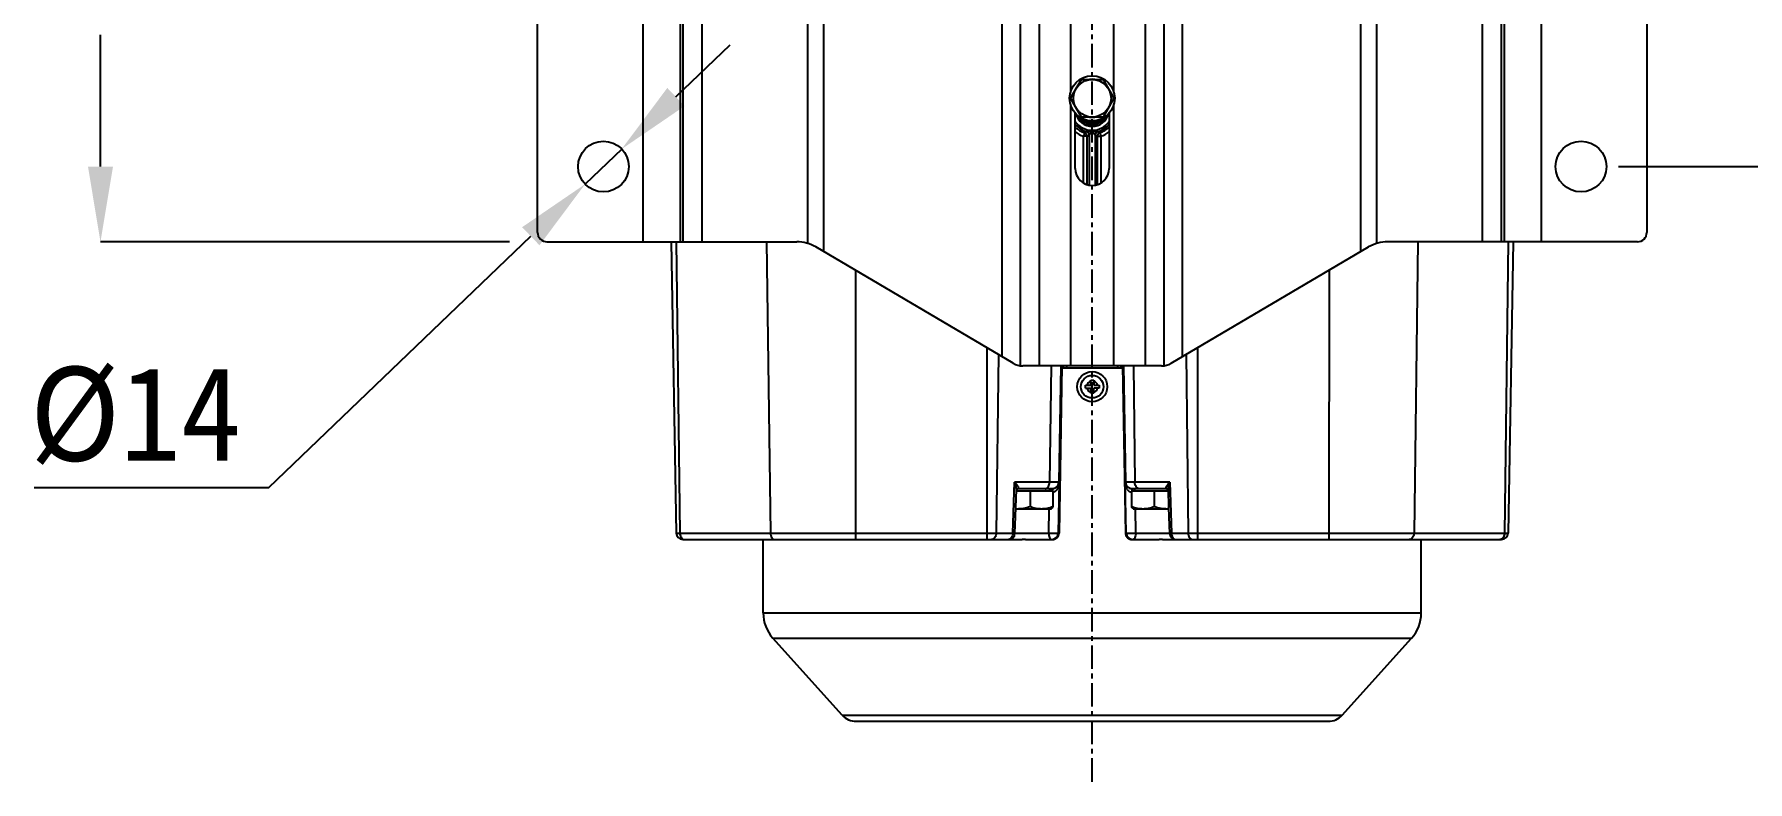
# Model space of a CAD drawing. Header units: millimetres. Extents: x -6 to 705, y -10 to 538.
# Drawn here: x 563.3 to 654.5, y 269 to 308.8 of the extents above; entities that cross this region are included whole.
import ezdxf

# ---------------------------------------------------------------- set-up
doc = ezdxf.new("R2010")
doc.units = ezdxf.units.MM
doc.linetypes.add('CENTER', pattern=[2, 1.25, -0.25, 0.25, -0.25])
doc.linetypes.add('HIDDEN', pattern=[9.525, 6.35, -3.175])
for name, color, linetype in [('02___PRT_ALL_AXES', 7, 'Continuous'), ('3_ALL_AXES', 7, 'Continuous'), ('7_ALL_FEATURES', 7, 'Continuous'), ('DEFAULT_2', 8, 'HIDDEN')]:
    doc.layers.add(name, color=color, linetype=linetype)
for name, color, linetype, lineweight in [('\\M+5B1EA\\M+5D7A2\\M+5B2E3', 7, 'Continuous', 25), ('\\M+5D6D0\\M+5D0C4\\M+5CFDF\\M+5B2E3', 7, 'CENTER', 25), ('\\M+5D7DC\\M+5C4DA\\M+5BFF2\\M+5CFDF', 7, 'Continuous', 50)]:
    doc.layers.add(name, color=color, linetype=linetype, lineweight=lineweight)
doc.styles.get("Standard").update_dxf_attribs({"font": 'GulimChe.ttf'})

msp = doc.modelspace()

# ---------------------------------------------------------------- linework, layer by layer
at = {"color": 0, "linetype": 'Continuous', "lineweight": -3}
for p, q in [((590.1, 298.232), (590.1, 328.232)), ((595.702, 328.732), (595.702, 297.732)), ((597.71, 297.732), (597.71, 328.732)), ((597.827, 328.732), (597.827, 297.732)), ((604.465, 328.161), (604.465, 297.646)), ((634.735, 297.646), (634.735, 328.161)), ((641.373, 297.732), (641.373, 328.732)), ((641.504, 328.732), (641.504, 297.732)), ((643.499, 297.732), (643.499, 328.732)), ((649.1, 328.232), (649.1, 298.232)), ((605.33, 297.201), (605.33, 328.08)), ((633.87, 328.08), (633.87, 297.201)), ((598.861, 297.732), (598.861, 323.856)), ((640.339, 323.856), (640.339, 297.732)), ((614.796, 320.979), (614.796, 291.625)), ((615.784, 291.139), (615.784, 320.932)), ((616.77, 320.932), (616.77, 291.132)), ((618.468, 305.759), (618.468, 320.932)), ((620.733, 320.932), (620.733, 305.759)), ((622.43, 291.132), (622.43, 320.932)), ((623.416, 320.932), (623.416, 291.139)), ((624.404, 291.625), (624.404, 320.979)), ((618.468, 291.132), (618.468, 304.969)), ((618.7, 301.632), (618.7, 304.571)), ((620.5, 304.571), (620.5, 301.632)), ((620.733, 304.969), (620.733, 291.132)), ((619.294, 303.598), (619.3, 303.599)), ((619.9, 303.599), (619.906, 303.598)), ((619.138, 300.861), (619.138, 303.344)), ((619.331, 303.344), (619.138, 303.344)), ((619.331, 300.776), (619.331, 303.344)), ((619.444, 303.405), (619.444, 300.746)), ((619.444, 303.405), (619.446, 303.405)), ((619.754, 303.405), (619.757, 303.405)), ((619.757, 303.405), (619.757, 300.746)), ((619.869, 303.344), (619.869, 300.776)), ((619.869, 303.344), (620.062, 303.344)), ((620.062, 303.344), (620.062, 300.861)), ((590.6, 297.732), (603.884, 297.732)), ((597.202, 297.732), (597.473, 282.24)), ((597.473, 297.732), (597.67, 282.24)), ((602.283, 297.732), (602.48, 282.24)), ((615.399, 291.27), (604.899, 297.455)), ((623.801, 291.27), (634.301, 297.455)), ((648.6, 297.732), (635.316, 297.732)), ((636.917, 297.732), (636.721, 282.24)), ((641.727, 297.732), (641.531, 282.24)), ((641.998, 297.732), (641.727, 282.24)), ((607.004, 296.215), (607.006, 282.24)), ((632.196, 296.215), (632.194, 282.24)), ((613.992, 292.099), (613.994, 282.24)), ((614.607, 291.736), (614.493, 282.24)), ((624.593, 291.736), (624.707, 282.24)), ((625.208, 292.099), (625.206, 282.24)), ((623.294, 291.132), (615.906, 291.132)), ((617.409, 291.132), (617.335, 284.94)), ((617.93, 291.132), (617.822, 284.94)), ((617.991, 291.132), (617.835, 282.24)), ((617.991, 291.132), (617.835, 282.24)), ((618.073, 291.024), (618.073, 291.132)), ((618.255, 291.024), (618.255, 291.132)), ((620.946, 291.132), (620.946, 291.024)), ((621.127, 291.132), (621.127, 291.024)), ((621.209, 291.132), (621.365, 282.24)), ((621.209, 291.132), (621.365, 282.24)), ((621.27, 291.132), (621.378, 284.94)), ((621.791, 291.132), (621.865, 284.94)), ((619.238, 290.104), (619.52, 290.104)), ((619.238, 289.944), (619.238, 290.104)), ((619.238, 289.944), (619.52, 289.944)), ((619.52, 290.374), (619.68, 290.374)), ((619.52, 290.104), (619.52, 290.374)), ((619.52, 289.674), (619.52, 289.944)), ((619.68, 290.374), (619.68, 290.104)), ((619.68, 290.104), (619.962, 290.104)), ((619.962, 289.944), (619.68, 289.944)), ((619.68, 289.674), (619.68, 289.944)), ((619.962, 290.104), (619.962, 289.944)), ((619.68, 289.674), (619.52, 289.674)), ((615.384, 282.24), (615.472, 284.94)), ((617.842, 284.94), (615.472, 284.94)), ((615.603, 284.588), (615.609, 284.591)), ((615.609, 284.591), (615.619, 284.595)), ((617.488, 284.596), (615.619, 284.596)), ((617.487, 284.563), (617.486, 284.464)), ((617.488, 284.596), (617.487, 284.563)), ((617.842, 284.94), (617.796, 282.24)), ((623.728, 284.94), (621.358, 284.94)), ((621.404, 282.24), (621.358, 284.94)), ((623.581, 284.596), (621.712, 284.596)), ((621.712, 284.596), (621.713, 284.563)), ((621.713, 284.563), (621.714, 284.464)), ((623.581, 284.596), (623.579, 284.596)), ((623.632, 284.547), (623.662, 283.606)), ((623.632, 284.547), (623.632, 284.547)), ((623.728, 284.94), (623.816, 282.24)), ((617.299, 283.536), (617.281, 282.24)), ((621.919, 282.24), (621.901, 283.536)), ((615.493, 282.235), (615.522, 283.122)), ((597.473, 282.24), (615.384, 282.24)), ((597.823, 281.896), (615.868, 281.896)), ((615.384, 282.24), (615.493, 282.235)), ((615.493, 282.24), (617.281, 282.24)), ((616.046, 281.896), (615.868, 281.896)), ((616.046, 281.896), (617.486, 281.896)), ((617.796, 282.24), (617.835, 282.24)), ((621.365, 282.24), (621.404, 282.24)), ((621.714, 281.896), (623.154, 281.896)), ((621.919, 282.24), (623.707, 282.24)), ((623.332, 281.896), (623.154, 281.896)), ((623.332, 281.896), (641.377, 281.896)), ((623.707, 282.235), (623.816, 282.24)), ((623.816, 282.24), (641.727, 282.24)), ((602.1, 277.989), (637.1, 277.989)), ((602.614, 276.651), (636.586, 276.651)), ((606.302, 272.555), (632.898, 272.555)), ((607.045, 272.224), (632.155, 272.224))]:
    msp.add_line(p, q, dxfattribs=at)
for points in [[(615.522, 283.122), (615.553, 284.073), (615.568, 284.547)], [(615.568, 284.545), (615.569, 284.549), (615.574, 284.559), (615.584, 284.572), (615.596, 284.584), (615.603, 284.588)], [(615.619, 284.595), (615.622, 284.596), (615.619, 284.596)], [(623.579, 284.596), (623.583, 284.595), (623.593, 284.591), (623.606, 284.582), (623.618, 284.571), (623.627, 284.558), (623.631, 284.547)], [(623.662, 283.606), (623.693, 282.647), (623.707, 282.235)]]:
    msp.add_lwpolyline(points, dxfattribs=at)
for centre, radius in [((593.6, 301.732), 1.35), ((645.6, 301.732), 1.35), ((619.6, 290.024), 0.6)]:
    msp.add_circle(centre, radius, dxfattribs=at)
for centre, radius, start, end in [((619.6, 304.764), 0.9, 194.56931, 345.43069), ((619.6, 304.764), 1.103, 215.18237, 324.82276), ((619.6, 304.764), 1.203, 221.56878, 255.54463), ((619.599, 304.767), 1.298, 226.12715, 251.81372), ((619.603, 304.739), 1.47, 232.07565, 251.5499), ((619.6, 304.764), 0.733, 218.33672, 321.66305), ((619.6, 304.764), 0.675, 230.72334, 309.2787), ((617.85, 305.754), 2.596, 301.20166, 303.82263), ((619.131, 303.344), 0.2, 0.04514, 71.66547), ((619.243, 303.405), 0.2, 0.05194, 75.23455), ((619.601, 304.768), 0.623, 249.8431, 269.92117), ((619.599, 304.768), 0.623, 270.07885, 290.15922), ((619.957, 303.405), 0.2, 104.76676, 179.94943), ((620.069, 303.344), 0.2, 108.33453, 179.95486), ((619.6, 304.764), 1.203, 284.45537, 318.4312), ((621.35, 305.754), 2.596, 236.17733, 238.79826), ((619.601, 304.767), 1.298, 288.18757, 313.96119), ((619.596, 304.74), 1.471, 288.46097, 307.98818), ((617.896, 306.147), 3.149, 297.11781, 299.43337), ((621.288, 306.117), 3.115, 240.5541, 242.89472), ((619.6, 301.632), 0.9, 180, 0), ((590.6, 298.232), 0.5, 180, 270), ((648.6, 298.232), 0.5, 270, 0), ((603.884, 295.732), 2, 59.5, 90), ((635.316, 295.732), 2, 90, 120.5), ((615.906, 292.132), 1, 239.5, 270), ((623.294, 292.132), 1, 270, 300.5), ((619.6, 290.024), 0.3, 105.46601, 164.53399), ((619.6, 290.024), 0.3, 195.46601, 254.53399), ((619.6, 290.024), 0.3, 15.46601, 74.53399), ((619.6, 290.024), 0.3, 285.46601, 344.53399), ((617.472, 284.94), 0.344, 270.00327, 272.60887), ((617.472, 284.946), 0.35, 272.56117, 359.00212), ((621.728, 284.946), 0.35, 180.99786, 267.43887), ((621.717, 284.635), 0.233, 260.15015, 264.40908), ((621.728, 284.94), 0.344, 267.39113, 269.99673), ((597.823, 282.246), 0.35, 181, 269.99999), ((615.143, 282.246), 0.35, 270.00231, 356.95635), ((615.146, 282.246), 0.348, 356.93856, 358.14322), ((617.446, 282.246), 0.35, 270.00421, 358.99812), ((617.485, 282.246), 0.35, 270.04123, 280.23118), ((617.486, 282.246), 0.35, 270.00001, 359), ((617.485, 282.25), 0.354, 280.21045, 283.28131), ((617.485, 282.248), 0.352, 283.27339, 290.45231), ((617.487, 282.242), 0.346, 290.46699, 293.97479), ((617.486, 282.245), 0.349, 293.98841, 301.28252), ((617.485, 282.247), 0.351, 301.27839, 304.28588), ((617.484, 282.247), 0.351, 324.74878, 327.64437), ((617.486, 282.246), 0.349, 327.64006, 335.08982), ((617.489, 282.244), 0.346, 335.1039, 338.45591), ((617.484, 282.246), 0.352, 338.47172, 345.89863), ((617.481, 282.247), 0.354, 345.89029, 348.71657), ((617.485, 282.246), 0.35, 348.69574, 358.95832), ((621.715, 282.246), 0.351, 181.04751, 192.15301), ((621.715, 282.246), 0.35, 181, 269.99999), ((621.719, 282.247), 0.354, 192.13166, 194.10971), ((621.717, 282.246), 0.352, 194.1013, 201.52818), ((621.711, 282.244), 0.346, 201.54399, 204.89602), ((621.714, 282.246), 0.349, 204.91009, 212.35973), ((621.754, 282.246), 0.35, 181.00134, 269.99677), ((621.716, 282.247), 0.351, 212.35543, 215.25111), ((621.715, 282.247), 0.351, 235.714, 238.72139), ((621.714, 282.245), 0.349, 238.71725, 246.01148), ((621.713, 282.242), 0.346, 246.0251, 249.53289), ((621.715, 282.248), 0.352, 249.54757, 256.72653), ((621.715, 282.25), 0.354, 256.71852, 258.86749), ((621.715, 282.246), 0.351, 258.84612, 269.95244), ((624.057, 282.246), 0.35, 181.84121, 269.9995), ((641.377, 282.246), 0.35, 270.00001, 359), ((604.1, 277.989), 2, 180, 222), ((635.1, 277.989), 2, 318, 0), ((607.045, 273.224), 1, 222, 270), ((632.155, 273.224), 1, 270, 318)]:
    msp.add_arc(centre, radius, start, end, dxfattribs=at)
for points, knots in [([(619.194, 303.534), (619.194, 303.534), (619.194, 303.532), (619.194, 303.529), (619.193, 303.524), (619.19, 303.514), (619.186, 303.498), (619.179, 303.474), (619.17, 303.446), (619.157, 303.402), (619.146, 303.368), (619.138, 303.344)], [0, 0, 0, 0, 0.008418, 0.025692, 0.051789, 0.08655, 0.180902, 0.305122, 0.454886, 0.624896, 1, 1, 1, 1]), ([(619.3, 303.599), (619.303, 303.598), (619.312, 303.598), (619.333, 303.599), (619.362, 303.603), (619.4, 303.61), (619.453, 303.621), (619.52, 303.637), (619.573, 303.652), (619.6, 303.66)], [0, 0, 0, 0, 0.037327, 0.086147, 0.201166, 0.32753, 0.458971, 0.728137, 1, 1, 1, 1]), ([(619.446, 303.405), (619.446, 303.448), (619.418, 303.536), (619.341, 303.588), (619.3, 303.599)], [0, 0, 0, 0, 0.502747, 1, 1, 1, 1]), ([(619.446, 303.405), (619.448, 303.405), (619.453, 303.409), (619.46, 303.416), (619.469, 303.427), (619.483, 303.447), (619.5, 303.474), (619.521, 303.508), (619.541, 303.545), (619.568, 303.596), (619.588, 303.634), (619.6, 303.66)], [0, 0, 0, 0, 0.020378, 0.057146, 0.106244, 0.163498, 0.290496, 0.426713, 0.567579, 0.710771, 1, 1, 1, 1]), ([(619.6, 303.66), (619.627, 303.652), (619.68, 303.637), (619.747, 303.621), (619.8, 303.61), (619.838, 303.603), (619.867, 303.599), (619.888, 303.598), (619.897, 303.598), (619.9, 303.599)], [0, 0, 0, 0, 0.271861, 0.541022, 0.672466, 0.798834, 0.913821, 0.962715, 1, 1, 1, 1]), ([(619.6, 303.66), (619.613, 303.634), (619.632, 303.596), (619.659, 303.545), (619.679, 303.508), (619.7, 303.474), (619.717, 303.447), (619.731, 303.427), (619.74, 303.416), (619.747, 303.409), (619.752, 303.405), (619.754, 303.405)], [0, 0, 0, 0, 0.289221, 0.432409, 0.573272, 0.709482, 0.83647, 0.893732, 0.942842, 0.979624, 1, 1, 1, 1]), ([(619.754, 303.405), (619.754, 303.448), (619.782, 303.536), (619.859, 303.588), (619.9, 303.599)], [0, 0, 0, 0, 0.502749, 1, 1, 1, 1]), ([(620.006, 303.534), (620.006, 303.534), (620.006, 303.532), (620.007, 303.529), (620.008, 303.524), (620.01, 303.514), (620.014, 303.497), (620.021, 303.474), (620.03, 303.446), (620.043, 303.402), (620.053, 303.368), (620.062, 303.344)], [0, 0, 0, 0, 0.007989, 0.025274, 0.05152, 0.086405, 0.180814, 0.305031, 0.4548, 0.624874, 1, 1, 1, 1]), ([(615.644, 284.598), (615.651, 284.6), (615.664, 284.605), (615.683, 284.623), (615.686, 284.649), (615.68, 284.675), (615.669, 284.705), (615.648, 284.744), (615.614, 284.791), (615.572, 284.84), (615.525, 284.89), (615.49, 284.923), (615.472, 284.94)], [0, 0, 0, 0, 0.050438, 0.091538, 0.172198, 0.219421, 0.271755, 0.390362, 0.524905, 0.672583, 0.831413, 1, 1, 1, 1]), ([(615.568, 284.547), (615.569, 284.578), (615.564, 284.642), (615.536, 284.775), (615.501, 284.874), (615.472, 284.94)], [0, 0, 0, 0, 0.226811, 0.471966, 1, 1, 1, 1]), ([(615.619, 284.596), (615.621, 284.596), (615.63, 284.596), (615.638, 284.597), (615.644, 284.598)], [0, 0, 0, 0, 0.27084, 1, 1, 1, 1]), ([(617.094, 284.596), (617.117, 284.596), (617.167, 284.607), (617.208, 284.636), (617.226, 284.654)], [0, 0, 0, 0, 0.479869, 1, 1, 1, 1]), ([(617.226, 284.654), (617.243, 284.67), (617.308, 284.752), (617.334, 284.86), (617.335, 284.94)], [0, 0, 0, 0, 0.227206, 1, 1, 1, 1]), ([(617.842, 284.94), (617.841, 284.903), (617.827, 284.828), (617.779, 284.742), (617.72, 284.68), (617.658, 284.637), (617.58, 284.604), (617.52, 284.596), (617.488, 284.596)], [0, 0, 0, 0, 0.199717, 0.414876, 0.535311, 0.669915, 0.824594, 1, 1, 1, 1]), ([(617.842, 284.94), (617.841, 284.886), (617.828, 284.777), (617.784, 284.646), (617.729, 284.549), (617.673, 284.482), (617.601, 284.427), (617.542, 284.407), (617.511, 284.403)], [0, 0, 0, 0, 0.238918, 0.480764, 0.604424, 0.731144, 0.862609, 1, 1, 1, 1]), ([(621.712, 284.596), (621.681, 284.596), (621.62, 284.604), (621.542, 284.637), (621.48, 284.68), (621.421, 284.742), (621.373, 284.828), (621.359, 284.903), (621.358, 284.94)], [0, 0, 0, 0, 0.175354, 0.330023, 0.464644, 0.585092, 0.800267, 1, 1, 1, 1]), ([(621.678, 284.405), (621.647, 284.41), (621.59, 284.432), (621.521, 284.488), (621.468, 284.555), (621.414, 284.65), (621.371, 284.779), (621.359, 284.886), (621.358, 284.94)], [0, 0, 0, 0, 0.136995, 0.268133, 0.394766, 0.518485, 0.760664, 1, 1, 1, 1]), ([(621.974, 284.654), (621.957, 284.67), (621.892, 284.752), (621.866, 284.86), (621.865, 284.94)], [0, 0, 0, 0, 0.227206, 1, 1, 1, 1]), ([(622.106, 284.596), (622.083, 284.596), (622.033, 284.607), (621.992, 284.636), (621.974, 284.654)], [0, 0, 0, 0, 0.479869, 1, 1, 1, 1]), ([(623.728, 284.94), (623.709, 284.922), (623.673, 284.888), (623.623, 284.835), (623.58, 284.783), (623.546, 284.734), (623.525, 284.693), (623.517, 284.662), (623.515, 284.642), (623.519, 284.623), (623.532, 284.607), (623.554, 284.597), (623.571, 284.596), (623.581, 284.596)], [0, 0, 0, 0, 0.167987, 0.325601, 0.471248, 0.602594, 0.716298, 0.765514, 0.809354, 0.849214, 0.889195, 0.937426, 1, 1, 1, 1]), ([(623.728, 284.94), (623.699, 284.874), (623.664, 284.775), (623.636, 284.642), (623.631, 284.578), (623.632, 284.547)], [0, 0, 0, 0, 0.528054, 0.773203, 1, 1, 1, 1]), ([(597.67, 282.24), (597.67, 282.201), (597.68, 282.124), (597.722, 282.022), (597.787, 281.942), (597.845, 281.91), (597.874, 281.902)], [0, 0, 0, 0, 0.279482, 0.544046, 0.783898, 1, 1, 1, 1]), ([(602.48, 282.24), (602.48, 282.195), (602.493, 282.109), (602.547, 281.996), (602.629, 281.916), (602.7, 281.896), (602.733, 281.896)], [0, 0, 0, 0, 0.285438, 0.551229, 0.787273, 1, 1, 1, 1]), ([(607.006, 282.24), (607.006, 282.217), (607.006, 282.173), (607.007, 282.109), (607.007, 282.051), (607.007, 282.006), (607.007, 281.974), (607.008, 281.954), (607.008, 281.937), (607.008, 281.923), (607.008, 281.912), (607.009, 281.904), (607.009, 281.9), (607.009, 281.898), (607.009, 281.897), (607.009, 281.896), (607.009, 281.896)], [0, 0, 0, 0, 0.195581, 0.383926, 0.556845, 0.708039, 0.7737, 0.831946, 0.882249, 0.924081, 0.956975, 0.980697, 0.989065, 0.995077, 0.998717, 1, 1, 1, 1]), ([(613.994, 282.24), (613.994, 282.217), (613.994, 282.173), (613.994, 282.109), (613.994, 282.051), (613.995, 282.006), (613.995, 281.974), (613.995, 281.954), (613.995, 281.937), (613.996, 281.923), (613.996, 281.912), (613.996, 281.904), (613.996, 281.9), (613.996, 281.898), (613.997, 281.897), (613.997, 281.896), (613.997, 281.896)], [0, 0, 0, 0, 0.195581, 0.383926, 0.556845, 0.708039, 0.773701, 0.831946, 0.882249, 0.924081, 0.956975, 0.980697, 0.989065, 0.995077, 0.998717, 1, 1, 1, 1]), ([(614.493, 282.24), (614.493, 282.195), (614.48, 282.109), (614.43, 281.997), (614.363, 281.928), (614.3, 281.901), (614.268, 281.896), (614.252, 281.896)], [0, 0, 0, 0, 0.290251, 0.558171, 0.791838, 0.898112, 1, 1, 1, 1]), ([(615.384, 282.24), (615.384, 282.195), (615.372, 282.109), (615.321, 281.997), (615.254, 281.928), (615.191, 281.9), (615.159, 281.896), (615.143, 281.896)], [0, 0, 0, 0, 0.290533, 0.558488, 0.792055, 0.898094, 1, 1, 1, 1]), ([(617.281, 282.24), (617.309, 282.239), (617.366, 282.237), (617.453, 282.235), (617.54, 282.234), (617.609, 282.234), (617.66, 282.234), (617.694, 282.234), (617.723, 282.235), (617.748, 282.235), (617.767, 282.236), (617.78, 282.237), (617.788, 282.238), (617.792, 282.238), (617.794, 282.239), (617.796, 282.239), (617.796, 282.24)], [0, 0, 0, 0, 0.162376, 0.335264, 0.506986, 0.666553, 0.738417, 0.803428, 0.860498, 0.90868, 0.947242, 0.975503, 0.985636, 0.993074, 0.997817, 1, 1, 1, 1]), ([(617.281, 282.24), (617.281, 282.195), (617.289, 282.112), (617.318, 282.015), (617.353, 281.954), (617.381, 281.922), (617.412, 281.901), (617.435, 281.896), (617.446, 281.896)], [0, 0, 0, 0, 0.32361, 0.608889, 0.729114, 0.832463, 0.920888, 1, 1, 1, 1]), ([(621.404, 282.24), (621.404, 282.239), (621.406, 282.239), (621.408, 282.238), (621.412, 282.238), (621.42, 282.237), (621.433, 282.236), (621.453, 282.235), (621.477, 282.235), (621.507, 282.234), (621.54, 282.234), (621.591, 282.234), (621.66, 282.234), (621.747, 282.235), (621.834, 282.237), (621.891, 282.239), (621.919, 282.24)], [0, 0, 0, 0, 0.002183, 0.006926, 0.014364, 0.024497, 0.052758, 0.09132, 0.139502, 0.196572, 0.261583, 0.333447, 0.493014, 0.664736, 0.837624, 1, 1, 1, 1]), ([(621.919, 282.24), (621.919, 282.195), (621.911, 282.112), (621.882, 282.015), (621.848, 281.955), (621.819, 281.922), (621.788, 281.901), (621.765, 281.896), (621.754, 281.896)], [0, 0, 0, 0, 0.323286, 0.608518, 0.728803, 0.832242, 0.920804, 1, 1, 1, 1]), ([(623.816, 282.24), (623.816, 282.195), (623.828, 282.109), (623.879, 281.997), (623.946, 281.928), (624.009, 281.9), (624.041, 281.896), (624.057, 281.896)], [0, 0, 0, 0, 0.290533, 0.558488, 0.792055, 0.898094, 1, 1, 1, 1]), ([(624.707, 282.24), (624.707, 282.195), (624.72, 282.109), (624.77, 281.997), (624.837, 281.928), (624.9, 281.901), (624.932, 281.896), (624.948, 281.896)], [0, 0, 0, 0, 0.290251, 0.558171, 0.791838, 0.898112, 1, 1, 1, 1]), ([(625.206, 282.24), (625.206, 282.217), (625.206, 282.173), (625.206, 282.109), (625.206, 282.051), (625.205, 282.006), (625.205, 281.974), (625.205, 281.954), (625.205, 281.937), (625.204, 281.923), (625.204, 281.912), (625.204, 281.904), (625.204, 281.9), (625.204, 281.898), (625.203, 281.897), (625.203, 281.896), (625.203, 281.896)], [0, 0, 0, 0, 0.195581, 0.383926, 0.556845, 0.708039, 0.7737, 0.831946, 0.882249, 0.924081, 0.956975, 0.980697, 0.989065, 0.995077, 0.998717, 1, 1, 1, 1]), ([(632.194, 282.24), (632.194, 282.217), (632.194, 282.173), (632.194, 282.109), (632.193, 282.051), (632.193, 282.006), (632.193, 281.974), (632.192, 281.954), (632.192, 281.937), (632.192, 281.923), (632.192, 281.912), (632.191, 281.904), (632.191, 281.9), (632.191, 281.898), (632.191, 281.897), (632.191, 281.896), (632.191, 281.896)], [0, 0, 0, 0, 0.195581, 0.383926, 0.556845, 0.708039, 0.7737, 0.831946, 0.882249, 0.924081, 0.956975, 0.980697, 0.989065, 0.995077, 0.998717, 1, 1, 1, 1]), ([(636.721, 282.24), (636.72, 282.195), (636.707, 282.109), (636.653, 281.996), (636.571, 281.916), (636.5, 281.896), (636.467, 281.896)], [0, 0, 0, 0, 0.285438, 0.551229, 0.787273, 1, 1, 1, 1]), ([(641.531, 282.24), (641.53, 282.201), (641.52, 282.124), (641.478, 282.022), (641.413, 281.942), (641.355, 281.91), (641.326, 281.902)], [0, 0, 0, 0, 0.279483, 0.544046, 0.783898, 1, 1, 1, 1])]:
    msp.add_open_spline(points, degree=3, knots=knots, dxfattribs=at)
for points in [[(597.874, 281.902), (597.89, 281.898), (597.907, 281.896), (597.923, 281.896)], [(617.771, 282.044), (617.747, 282.01), (617.717, 281.98), (617.683, 281.957)], [(621.429, 282.044), (621.453, 282.01), (621.483, 281.98), (621.517, 281.957)], [(641.326, 281.902), (641.31, 281.898), (641.293, 281.896), (641.277, 281.896)]]:
    msp.add_open_spline(points, degree=3, dxfattribs=at)
at = {"layer": '02___PRT_ALL_AXES', "color": 0, "linetype": 'Continuous', "lineweight": -3}
for p, q in [((617.989, 291.024), (621.211, 291.024)), ((602.1, 277.989), (602.1, 281.896)), ((637.1, 277.989), (637.1, 281.896)), ((606.302, 272.555), (602.614, 276.651)), ((632.898, 272.555), (636.586, 276.651))]:
    msp.add_line(p, q, dxfattribs=at)
msp.add_circle((619.6, 290.024), 0.8, dxfattribs=at)
at = {"layer": '3_ALL_AXES', "color": 0, "linetype": 'Continuous', "lineweight": -3}
for p, q in [((618.445, 305.364), (619.023, 306.364)), ((619.023, 306.364), (620.177, 306.364)), ((620.177, 306.364), (620.755, 305.364)), ((619.023, 304.364), (618.445, 305.364)), ((620.755, 305.364), (620.177, 304.364)), ((620.177, 304.364), (619.023, 304.364)), ((617.505, 284.463), (615.566, 284.463)), ((616.299, 284.463), (616.299, 283.652)), ((617.296, 284.596), (617.429, 284.463)), ((617.505, 284.463), (617.505, 283.652)), ((623.634, 284.463), (621.695, 284.463)), ((621.695, 284.463), (621.695, 283.652)), ((621.904, 284.596), (621.771, 284.463)), ((622.901, 284.463), (622.901, 283.652)), ((615.535, 283.536), (617.429, 283.536)), ((617.429, 283.536), (617.443, 283.544)), ((621.771, 283.536), (621.757, 283.544)), ((621.771, 283.536), (623.665, 283.536))]:
    msp.add_line(p, q, dxfattribs=at)
for radius in [1.2, 1]:
    msp.add_circle((619.6, 305.364), radius, dxfattribs=at)
for centre, radius, start, end in [((615.61, 285.428), 1.893, 267.72773, 269.99488), ((623.59, 285.428), 1.892, 270.00514, 272.27235)]:
    msp.add_arc(centre, radius, start, end, dxfattribs=at)
for points, knots in [([(615.61, 283.536), (615.727, 283.536), (615.961, 283.558), (616.187, 283.617), (616.299, 283.652)], [0, 0, 0, 0, 0.498912, 1, 1, 1, 1]), ([(616.299, 283.652), (616.396, 283.617), (616.594, 283.558), (616.8, 283.536), (616.902, 283.536)], [0, 0, 0, 0, 0.502969, 1, 1, 1, 1]), ([(616.902, 283.536), (617.004, 283.536), (617.21, 283.558), (617.408, 283.617), (617.505, 283.652)], [0, 0, 0, 0, 0.497032, 1, 1, 1, 1]), ([(617.505, 283.652), (617.496, 283.627), (617.481, 283.594), (617.457, 283.557), (617.444, 283.545), (617.437, 283.541)], [0, 0, 0, 0, 0.601471, 0.826718, 1, 1, 1, 1]), ([(621.738, 283.565), (621.73, 283.577), (621.714, 283.605), (621.701, 283.635), (621.695, 283.652)], [0, 0, 0, 0, 0.445566, 1, 1, 1, 1]), ([(621.695, 283.652), (621.792, 283.617), (621.99, 283.558), (622.196, 283.536), (622.298, 283.536)], [0, 0, 0, 0, 0.502965, 1, 1, 1, 1]), ([(621.763, 283.541), (621.761, 283.542), (621.751, 283.549), (621.743, 283.558), (621.738, 283.565)], [0, 0, 0, 0, 0.215098, 1, 1, 1, 1]), ([(622.298, 283.536), (622.4, 283.536), (622.606, 283.558), (622.804, 283.617), (622.901, 283.652)], [0, 0, 0, 0, 0.497037, 1, 1, 1, 1]), ([(622.901, 283.652), (623.013, 283.617), (623.24, 283.558), (623.473, 283.536), (623.59, 283.536)], [0, 0, 0, 0, 0.501089, 1, 1, 1, 1])]:
    msp.add_open_spline(points, degree=3, knots=knots, dxfattribs=at)
at = {"layer": '7_ALL_FEATURES', "color": 0, "linetype": 'Continuous', "lineweight": -3}
msp.add_line((619.6, 306.364), (619.6, 306.374), dxfattribs=at)
for start, end in [(81.95969, 98.00442), (142.16622, 157.8452), (22.19086, 37.83519), (201.95724, 217.93823), (322.05609, 337.88533), (262.14687, 277.87373)]:
    msp.add_arc((619.6, 305.364), 1.01, start, end, dxfattribs=at)
at = {"layer": '\\M+5B1EA\\M+5D7A2\\M+5B2E3', "lineweight": -3}
for p, q in [((566.85, 301.732), (566.85, 308.736)), ((647.6, 301.732), (664.796, 301.732)), ((588.6, 297.732), (566.85, 297.732))]:
    msp.add_line(p, q, dxfattribs=at)
at = {"layer": '\\M+5B1EA\\M+5D7A2\\M+5B2E3'}
msp.add_solid([(566.184, 301.732), (567.517, 301.732), (566.85, 297.732)], dxfattribs=at)
at = {"layer": '\\M+5D6D0\\M+5D0C4\\M+5CFDF\\M+5B2E3', "color": 1}
msp.add_line((619.6, 269.011), (619.6, 345.58), dxfattribs=at)
at = {"layer": '\\M+5D7DC\\M+5C4DA\\M+5BFF2\\M+5CFDF', "lineweight": 25}
for p, q in [((597.461, 305.435), (600.347, 308.204)), ((594.574, 302.666), (592.626, 300.797)), ((575.802, 284.659), (589.739, 298.028)), ((563.328, 284.659), (575.802, 284.659))]:
    msp.add_line(p, q, dxfattribs=at)
at = {"layer": '\\M+5D7DC\\M+5C4DA\\M+5BFF2\\M+5CFDF'}
for points in [[(596.999, 305.916), (597.922, 304.954), (594.574, 302.666)], [(589.278, 298.509), (590.201, 297.547), (592.626, 300.797)]]:
    msp.add_solid(points, dxfattribs=at)
at = {"layer": 'DEFAULT_2', "color": 0, "linetype": 'HIDDEN', "lineweight": -3}
msp.add_arc((619.6, 304.764), 0.8, 207.25118, 332.74882, dxfattribs=at)

# ---------------------------------------------------------------- texts
at = {"layer": '\\M+5D7DC\\M+5C4DA\\M+5BFF2\\M+5CFDF', "lineweight": -3, "insert": (568.719, 288.475), "char_height": 5, "attachment_point": 5}
msp.add_mtext('%%C14', dxfattribs=at)

doc.saveas('drawing.dxf')
